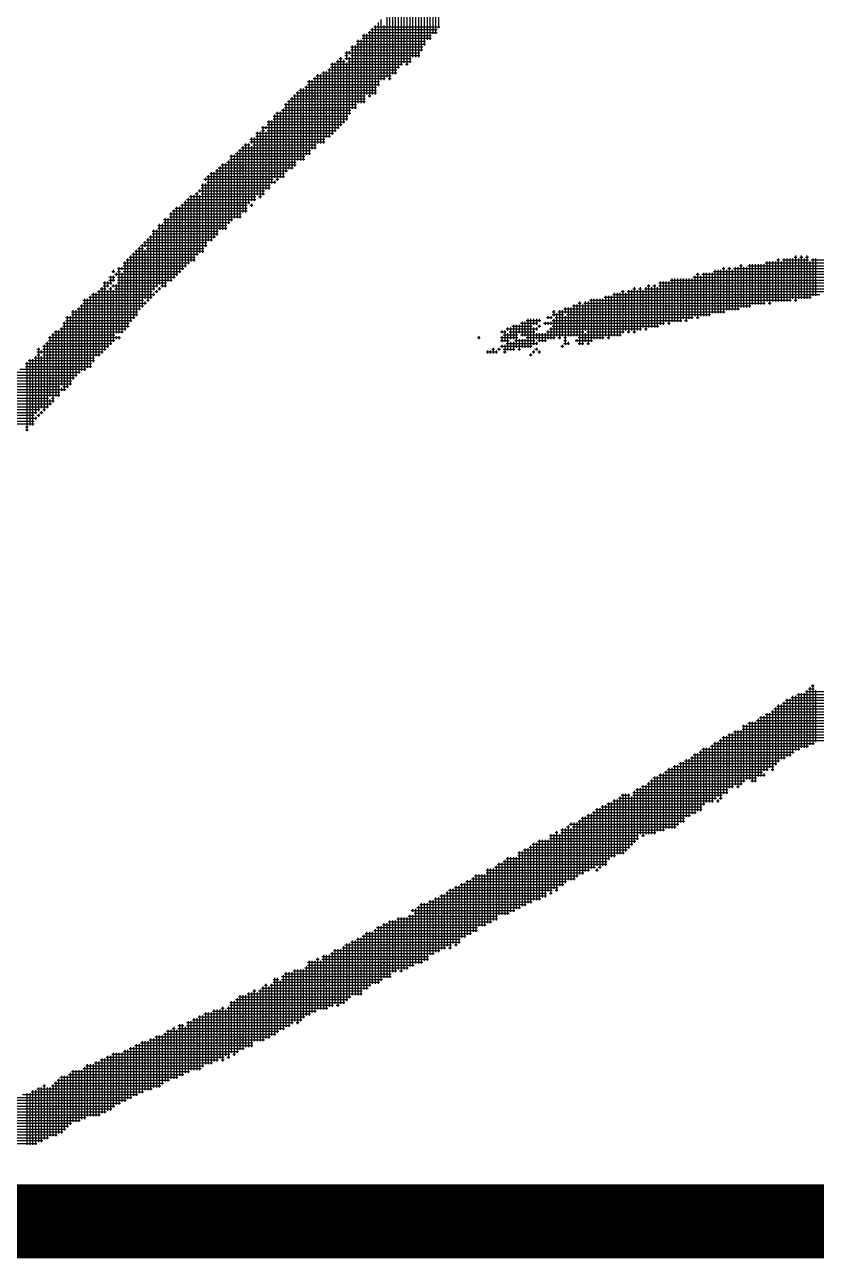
# Model space of a CAD drawing. Header units: feet. Extents: x 0 to 336400, y 0 to 237600.
# Drawn here: x 228810 to 229666, y 10360 to 11693 of the extents above; entities that cross this region are included whole.
import ezdxf
from ezdxf.enums import TextEntityAlignment as Align

# ---------------------------------------------------------------- set-up
doc = ezdxf.new("R2010")
doc.units = ezdxf.units.FT
doc.header["$LTSCALE"] = 2200
doc.header["$MEASUREMENT"] = 0
for name, color, linetype in [('CX-BORD-LIN1', 4, 'CONTINUOUS'), ('CX-BORD-LIN2', 3, 'CONTINUOUS'), ('CX-BORD-TEX2', 7, 'CONTINUOUS'), ('CX-BORD-TEX3', 6, 'CONTINUOUS'), ('CX-MISC', 2, 'CONTINUOUS')]:
    doc.layers.add(name, color=color, linetype=linetype)
doc.styles.add('TB_TEXT', font='')
doc.styles.add('TB_WBTXT', font='')
doc.styles.add('TB_WMTXT', font='')
doc.styles.get('TB_TEXT').set_extended_font_data('DotumChe')
doc.styles.get('TB_WBTXT').set_extended_font_data('Dotum')
doc.styles.get('TB_WMTXT').set_extended_font_data('DotumChe')

# ---------------------------------------------------------------- blocks, each defined once
blk = doc.blocks.new('CXBLKA1-KHCA')
at = {"layer": 'CX-BORD-LIN1', "const_width": 0.2}
blk.add_lwpolyline([(558, 6), (270, 6)], dxfattribs=at)
at = {"layer": 'CX-BORD-LIN1', "style": 'TB_TEXT'}
for tag, p in [('TR_RCON5', (342.3033, 33)), ('TR_RCON4', (342.3033, 27)), ('TR_RCON3', (342.3033, 21)), ('TR_RCON2', (342.3033, 15)), ('TR_RCON1', (342.3033, 9))]:
    blk.add_attdef(tag, text='', height=3.5, dxfattribs=at).set_placement(p, align=Align.MIDDLE_LEFT)
for tag, height, p in [('TR_DGN5', 3.5, (451.1185, 33)), ('TR_CHK5', 3.5, (491.1185, 33)), ('TR_RDAT5', 3.5, (317.5, 33)), ('TR_APP5', 3.5, (531.1185, 33)), ('TR_RNUM5', 3, (285.1051, 32.6366)), ('TR_DGN4', 3.5, (451.1185, 27)), ('TR_CHK4', 3.5, (491.1185, 27)), ('TR_RDAT4', 3.5, (317.5, 27)), ('TR_APP4', 3.5, (531.1185, 27)), ('TR_RNUM4', 3, (285.1051, 26.6366)), ('TR_DGN3', 3.5, (451.1185, 21)), ('TR_CHK3', 3.5, (491.1185, 21)), ('TR_RDAT3', 3.5, (317.5, 21)), ('TR_APP3', 3.5, (531.1185, 21)), ('TR_RNUM3', 3, (285.1051, 20.6366)), ('TR_DGN2', 3.5, (451.1185, 15)), ('TR_CHK2', 3.5, (491.1185, 15)), ('TR_RDAT2', 3.5, (317.5, 15)), ('TR_APP2', 3.5, (531.1185, 15)), ('TR_RNUM2', 3, (285.1051, 14.6366)), ('TR_DGN1', 3.5, (451.1185, 9)), ('TR_CHK1', 3.5, (491.1185, 9)), ('TR_RDAT1', 3.5, (317.5, 9)), ('TR_APP1', 3.5, (531.1185, 9)), ('TR_RNUM1', 3, (285.1051, 8.6366))]:
    blk.add_attdef(tag, text='', height=height, dxfattribs=at).set_placement(p, align=Align.MIDDLE_CENTER)
at = {"layer": 'CX-BORD-LIN2', "style": 'TB_TEXT'}
blk.add_attdef('TD_VERSION', text='', height=3, rotation=90, dxfattribs=at).set_placement((800.5, 48.0149), align=Align.MIDDLE_CENTER)
at = {"layer": 'CX-BORD-TEX2', "style": 'TB_WMTXT'}
for tag, height, p in [('TB_CNAME', 5, (15.3448, 531.8324)), ('TB_CSCOP', 4, (16.6346, 523.8324))]:
    blk.add_attdef(tag, text='', height=height, dxfattribs=at).set_placement(p, align=Align.BOTTOM_LEFT)
at = {"layer": 'CX-BORD-TEX2', "style": 'TB_WBTXT'}
for tag, height, p in [('TB_MTITIL', 10, (398, 533.3264)), ('TB_STITL', 7, (398, 518.3264))]:
    blk.add_attdef(tag, text='', height=height, dxfattribs=at).set_placement(p, align=Align.MIDDLE_CENTER)
at = {"layer": 'CX-BORD-TEX3', "style": 'TB_TEXT'}
for tag, height, p in [('TD_LNDST', 4.5, (215, 31.5)), ('TD_DSECT', 4.5, (605.5, 31.5)), ('TD_DDIST', 4.5, (654.5, 31.5)), ('TD_DNAME_TOP', 4.5, (755, 27.957)), ('TD_CSECT', 4.5, (605.5, 22.5)), ('TD_CDIST', 4.5, (654.5, 22.5)), ('TD_DNAME_MAIN', 4.5, (755, 21.4731)), ('TD_DNAME_BOT', 3, (755, 15.2489)), ('TD_HSCAL', 4.5, (620.8841, 13.7484)), ('TD_VSCAL', 4.5, (656.8615, 13.7484)), ('TD_CCOMP', 4.5, (215, 13.5927)), ('TD_CSTEP', 4.5, (250.744, 5.125)), ('TD_FIELD', 4.5, (180, 5.125)), ('TD_DWGNO', 4.5, (755, 5.0017)), ('TD_DWGCODE', 4.5, (637, 4.7908))]:
    blk.add_attdef(tag, text='', height=height, dxfattribs=at).set_placement(p, align=Align.MIDDLE_CENTER)
for tag, height, width, p in [('TD_DCOMP', 4.5, 0.95, (215, 22.5875)), ('TD_CNAME', 5, 0.78, (65, 7.5956))]:
    blk.add_attdef(tag, text='', height=height, dxfattribs=dict(at, width=width)).set_placement(p, align=Align.MIDDLE_CENTER)
blk = doc.blocks.new('CXGLOGO-싸인2')
at = {"layer": 'CX-MISC'}
for p, q in [((9642.548, -1050.582), (9642.548, -1052.293)), ((9642.626, -1050.582), (9642.626, -1052.137)), ((9642.237, -1050.893), (9642.237, -1052.604)), ((9642.315, -1050.816), (9642.315, -1052.449)), ((9642.392, -1050.738), (9642.392, -1052.449)), ((9642.47, -1050.66), (9642.47, -1052.293)), ((9641.848, -1051.204), (9641.848, -1053.071)), ((9641.926, -1051.204), (9641.926, -1052.915)), ((9642.004, -1051.049), (9642.004, -1052.915)), ((9642.081, -1051.049), (9642.081, -1052.915)), ((9642.159, -1050.971), (9642.159, -1052.76)), ((9641.459, -1051.515), (9641.459, -1053.382)), ((9641.537, -1051.515), (9641.537, -1053.226)), ((9641.615, -1051.438), (9641.615, -1053.148)), ((9641.693, -1051.438), (9641.693, -1053.071)), ((9641.77, -1051.36), (9641.77, -1053.148)), ((9641.071, -1051.904), (9641.071, -1053.537)), ((9641.226, -1051.749), (9641.226, -1053.459)), ((9641.304, -1051.749), (9641.304, -1053.537)), ((9641.382, -1051.671), (9641.382, -1053.382)), ((9640.721, -1052.254), (9642.587, -1052.254)), ((9640.759, -1052.215), (9640.759, -1054.004)), ((9640.798, -1052.176), (9642.587, -1052.176)), ((9640.837, -1052.137), (9640.837, -1053.926)), ((9640.876, -1052.099), (9642.665, -1052.099)), ((9640.915, -1052.06), (9640.915, -1053.926)), ((9640.993, -1051.982), (9640.993, -1053.693)), ((9641.148, -1052.06), (9641.148, -1053.537)), ((9640.41, -1052.487), (9642.276, -1052.487)), ((9640.41, -1052.565), (9642.276, -1052.565)), ((9640.448, -1052.449), (9640.448, -1054.159)), ((9640.526, -1052.449), (9640.526, -1054.159)), ((9640.565, -1052.332), (9642.431, -1052.332)), ((9640.565, -1052.41), (9642.431, -1052.41)), ((9640.604, -1052.293), (9640.604, -1054.159)), ((9640.682, -1052.293), (9640.682, -1053.926)), ((9639.982, -1052.915), (9639.982, -1054.781)), ((9640.099, -1052.798), (9642.12, -1052.798)), ((9640.099, -1052.876), (9640.176, -1052.876)), ((9640.137, -1052.76), (9640.137, -1052.993)), ((9640.215, -1052.76), (9640.215, -1052.837)), ((9640.215, -1052.915), (9640.215, -1054.47)), ((9640.254, -1052.643), (9642.198, -1052.643)), ((9640.254, -1052.721), (9642.198, -1052.721)), ((9640.254, -1052.876), (9642.12, -1052.876)), ((9640.293, -1052.604), (9640.293, -1054.315)), ((9640.371, -1052.604), (9640.371, -1054.315)), ((9639.671, -1053.226), (9639.671, -1055.092)), ((9639.71, -1053.109), (9641.654, -1053.109)), ((9639.71, -1053.187), (9641.576, -1053.187)), ((9639.749, -1053.071), (9639.749, -1055.015)), ((9639.826, -1053.071), (9639.826, -1054.937)), ((9639.865, -1053.032), (9640.099, -1053.032)), ((9639.904, -1052.993), (9639.904, -1054.859)), ((9639.943, -1052.954), (9640.021, -1052.954)), ((9640.06, -1052.993), (9640.06, -1054.704)), ((9640.099, -1052.954), (9641.887, -1052.954)), ((9640.137, -1053.071), (9640.137, -1054.626)), ((9640.176, -1053.032), (9641.887, -1053.032)), ((9641.731, -1053.109), (9641.809, -1053.109)), ((9639.088, -1053.576), (9641.032, -1053.576)), ((9639.127, -1053.537), (9639.127, -1055.559)), ((9639.204, -1053.537), (9639.204, -1055.403)), ((9639.243, -1053.498), (9641.187, -1053.498)), ((9639.282, -1053.459), (9639.282, -1055.403)), ((9639.321, -1053.421), (9641.343, -1053.421)), ((9639.36, -1053.382), (9639.36, -1055.248)), ((9639.438, -1053.382), (9639.438, -1055.248)), ((9639.476, -1053.343), (9641.498, -1053.343)), ((9639.515, -1053.304), (9639.515, -1055.248)), ((9639.593, -1053.304), (9639.593, -1055.092)), ((9639.632, -1053.265), (9641.498, -1053.265)), ((9641.265, -1053.498), (9641.343, -1053.498)), ((9638.738, -1053.926), (9638.738, -1055.87)), ((9638.777, -1053.887), (9640.954, -1053.887)), ((9638.815, -1053.848), (9638.815, -1055.714)), ((9638.854, -1053.809), (9640.954, -1053.809)), ((9638.893, -1053.77), (9638.893, -1055.714)), ((9638.971, -1053.77), (9638.971, -1055.714)), ((9639.01, -1053.732), (9640.954, -1053.732)), ((9639.049, -1053.693), (9639.049, -1055.559)), ((9639.088, -1053.654), (9641.032, -1053.654)), ((9638.466, -1054.198), (9640.41, -1054.198)), ((9638.504, -1054.159), (9638.504, -1056.025)), ((9638.543, -1054.12), (9640.643, -1054.12)), ((9638.582, -1054.081), (9638.582, -1055.948)), ((9638.621, -1054.043), (9640.643, -1054.043)), ((9638.66, -1054.004), (9638.66, -1055.948)), ((9638.699, -1053.965), (9640.643, -1053.965)), ((9640.721, -1053.965), (9640.798, -1053.965)), ((9638.155, -1054.509), (9640.176, -1054.509)), ((9638.155, -1054.587), (9640.176, -1054.587)), ((9638.193, -1054.47), (9638.193, -1056.181)), ((9638.232, -1054.431), (9640.254, -1054.431)), ((9638.271, -1054.393), (9638.271, -1056.259)), ((9638.349, -1054.393), (9638.349, -1056.181)), ((9638.388, -1054.354), (9640.254, -1054.354)), ((9638.427, -1054.315), (9638.427, -1056.181)), ((9638.466, -1054.276), (9640.41, -1054.276)), ((9637.843, -1054.82), (9639.943, -1054.82)), ((9637.843, -1054.898), (9637.921, -1054.898)), ((9637.882, -1054.781), (9637.882, -1056.648)), ((9637.96, -1054.781), (9637.96, -1054.859)), ((9637.999, -1054.665), (9640.099, -1054.665)), ((9637.999, -1054.742), (9640.021, -1054.742)), ((9637.999, -1054.898), (9639.865, -1054.898)), ((9638.038, -1054.626), (9638.038, -1056.492)), ((9638.116, -1054.626), (9638.116, -1056.337)), ((9637.416, -1055.248), (9637.416, -1057.114)), ((9637.494, -1055.248), (9637.494, -1056.881)), ((9637.532, -1055.131), (9639.554, -1055.131)), ((9637.532, -1055.209), (9639.554, -1055.209)), ((9637.571, -1055.092), (9637.571, -1055.248)), ((9637.649, -1055.092), (9637.649, -1056.803)), ((9637.688, -1054.976), (9639.787, -1054.976)), ((9637.688, -1055.053), (9639.71, -1055.053)), ((9637.727, -1054.937), (9637.727, -1056.648)), ((9637.805, -1054.937), (9637.805, -1056.725)), ((9637.96, -1054.937), (9637.96, -1056.492)), ((9637.027, -1055.559), (9637.027, -1057.347)), ((9637.105, -1055.559), (9637.105, -1057.27)), ((9637.144, -1055.52), (9639.165, -1055.52)), ((9637.183, -1055.481), (9637.183, -1057.27)), ((9637.221, -1055.442), (9639.165, -1055.442)), ((9637.26, -1055.403), (9637.26, -1057.27)), ((9637.299, -1055.365), (9639.321, -1055.365)), ((9637.338, -1055.326), (9637.338, -1057.114)), ((9637.377, -1055.287), (9637.532, -1055.287)), ((9637.571, -1055.326), (9637.571, -1056.803)), ((9637.61, -1055.287), (9639.321, -1055.287)), ((9636.677, -1055.909), (9638.699, -1055.909)), ((9636.716, -1055.87), (9636.716, -1057.581)), ((9636.755, -1055.831), (9638.777, -1055.831)), ((9636.794, -1055.792), (9636.794, -1057.581)), ((9636.871, -1055.792), (9636.871, -1057.581)), ((9636.91, -1055.753), (9638.777, -1055.753)), ((9636.949, -1055.714), (9636.949, -1057.425)), ((9636.988, -1055.598), (9639.01, -1055.598)), ((9636.988, -1055.676), (9639.01, -1055.676)), ((9636.288, -1056.22), (9638.155, -1056.22)), ((9636.327, -1056.181), (9636.327, -1056.259)), ((9636.366, -1056.142), (9638.466, -1056.142)), ((9636.405, -1056.103), (9636.405, -1057.892)), ((9636.444, -1056.064), (9638.466, -1056.064)), ((9636.483, -1056.025), (9636.483, -1057.892)), ((9636.56, -1056.025), (9636.56, -1057.814)), ((9636.599, -1055.987), (9638.543, -1055.987)), ((9636.638, -1055.948), (9636.638, -1057.736)), ((9638.193, -1056.259), (9638.193, -1056.337)), ((9638.232, -1056.22), (9638.31, -1056.22)), ((9636.094, -1056.57), (9636.094, -1058.281)), ((9636.133, -1056.531), (9637.921, -1056.531)), ((9636.172, -1056.492), (9636.172, -1056.57)), ((9636.211, -1056.375), (9638.077, -1056.375)), ((9636.211, -1056.453), (9638.077, -1056.453)), ((9636.249, -1056.337), (9636.249, -1058.203)), ((9636.327, -1056.337), (9636.327, -1058.047)), ((9636.366, -1056.298), (9638.232, -1056.298)), ((9635.666, -1056.92), (9637.455, -1056.92)), ((9635.705, -1056.881), (9635.705, -1058.669)), ((9635.744, -1056.842), (9637.532, -1056.842)), ((9635.783, -1056.803), (9635.783, -1058.592)), ((9635.822, -1056.764), (9637.688, -1056.764)), ((9635.861, -1056.725), (9635.861, -1058.514)), ((9635.899, -1056.686), (9637.688, -1056.686)), ((9635.938, -1056.648), (9635.938, -1058.436)), ((9636.016, -1056.648), (9636.016, -1058.436)), ((9636.055, -1056.609), (9636.133, -1056.609)), ((9636.172, -1056.648), (9636.172, -1058.203)), ((9636.211, -1056.609), (9637.921, -1056.609)), ((9637.532, -1056.92), (9637.61, -1056.92)), ((9637.571, -1056.881), (9637.571, -1056.959)), ((9637.766, -1056.686), (9637.843, -1056.686)), ((9635.355, -1057.153), (9637.299, -1057.153)), ((9635.355, -1057.231), (9637.299, -1057.231)), ((9635.394, -1057.114), (9635.394, -1058.98)), ((9635.433, -1057.075), (9637.455, -1057.075)), ((9635.472, -1057.036), (9635.472, -1058.903)), ((9635.511, -1056.997), (9637.455, -1056.997)), ((9635.55, -1056.959), (9635.55, -1058.825)), ((9635.627, -1056.959), (9635.627, -1058.747)), ((9634.927, -1057.581), (9634.927, -1059.214)), ((9635.005, -1057.581), (9635.005, -1059.136)), ((9635.044, -1057.464), (9636.91, -1057.464)), ((9635.044, -1057.542), (9636.91, -1057.542)), ((9635.083, -1057.425), (9635.083, -1059.058)), ((9635.161, -1057.425), (9635.161, -1059.136)), ((9635.2, -1057.309), (9637.066, -1057.309)), ((9635.2, -1057.386), (9636.988, -1057.386)), ((9635.239, -1057.27), (9635.239, -1059.136)), ((9635.316, -1057.27), (9635.316, -1058.98)), ((9634.694, -1057.892), (9634.694, -1058.047)), ((9634.733, -1057.853), (9636.522, -1057.853)), ((9634.772, -1057.814), (9634.772, -1059.525)), ((9634.811, -1057.775), (9636.599, -1057.775)), ((9634.85, -1057.736), (9634.85, -1059.447)), ((9634.889, -1057.62), (9636.677, -1057.62)), ((9634.889, -1057.697), (9636.677, -1057.697)), ((9634.344, -1058.242), (9636.133, -1058.242)), ((9634.383, -1058.203), (9634.383, -1059.991)), ((9634.422, -1058.164), (9636.288, -1058.164)), ((9634.461, -1058.125), (9634.461, -1059.913)), ((9634.5, -1058.086), (9634.655, -1058.086)), ((9634.539, -1058.047), (9634.539, -1059.758)), ((9634.578, -1058.008), (9636.366, -1058.008)), ((9634.616, -1057.969), (9634.616, -1059.68)), ((9634.655, -1057.931), (9636.366, -1057.931)), ((9634.694, -1058.125), (9634.694, -1059.447)), ((9634.733, -1058.086), (9636.288, -1058.086)), ((9633.994, -1058.592), (9633.994, -1060.38)), ((9634.072, -1058.592), (9634.072, -1058.669)), ((9634.111, -1058.475), (9635.899, -1058.475)), ((9634.111, -1058.553), (9635.822, -1058.553)), ((9634.15, -1058.436), (9634.15, -1060.302)), ((9634.189, -1058.397), (9636.055, -1058.397)), ((9634.228, -1058.358), (9634.228, -1060.225)), ((9634.267, -1058.319), (9636.055, -1058.319)), ((9634.305, -1058.281), (9634.305, -1060.069)), ((9650.324, -1058.592), (9650.324, -1059.836)), ((9650.479, -1058.592), (9650.479, -1059.758)), ((9650.635, -1058.592), (9650.635, -1059.758)), ((9650.713, -1058.592), (9650.713, -1059.758)), ((9650.752, -1058.553), (9650.829, -1058.553)), ((9650.791, -1058.514), (9650.791, -1059.68)), ((9650.868, -1058.592), (9650.868, -1059.68)), ((9650.946, -1058.592), (9650.946, -1059.68)), ((9650.985, -1058.553), (9661.949, -1058.553)), ((9651.024, -1058.514), (9651.024, -1059.68)), ((9651.102, -1058.514), (9651.102, -1059.602)), ((9651.179, -1058.514), (9651.179, -1059.602)), ((9651.257, -1058.514), (9651.257, -1059.602)), ((9651.335, -1058.514), (9651.335, -1059.602)), ((9651.413, -1058.514), (9651.413, -1059.602)), ((9651.451, -1058.475), (9661.56, -1058.475)), ((9651.49, -1058.436), (9651.49, -1059.525)), ((9651.568, -1058.436), (9651.568, -1059.602)), ((9651.646, -1058.436), (9651.646, -1059.525)), ((9651.724, -1058.436), (9651.724, -1059.525)), ((9651.763, -1058.397), (9651.84, -1058.397)), ((9651.801, -1058.358), (9651.801, -1059.525)), ((9651.879, -1058.436), (9651.879, -1059.525)), ((9651.918, -1058.397), (9652.618, -1058.397)), ((9651.957, -1058.358), (9651.957, -1059.525)), ((9652.035, -1058.358), (9652.035, -1059.525)), ((9652.112, -1058.358), (9652.112, -1059.525)), ((9652.19, -1058.358), (9652.19, -1059.447)), ((9652.229, -1058.319), (9652.307, -1058.319)), ((9652.268, -1058.281), (9652.268, -1059.525)), ((9652.346, -1058.358), (9652.346, -1059.447)), ((9652.385, -1058.319), (9652.462, -1058.319)), ((9652.423, -1058.281), (9652.423, -1059.447)), ((9652.501, -1058.358), (9652.501, -1059.447)), ((9652.54, -1058.319), (9652.618, -1058.319)), ((9652.579, -1058.281), (9652.579, -1059.447)), ((9652.657, -1058.436), (9652.657, -1059.447)), ((9652.696, -1058.397), (9661.171, -1058.397)), ((9652.735, -1058.358), (9652.735, -1059.369)), ((9652.812, -1058.358), (9652.812, -1059.369)), ((9633.722, -1058.864), (9633.878, -1058.864)), ((9633.761, -1058.825), (9633.761, -1059.058)), ((9633.8, -1058.708), (9633.878, -1058.708)), ((9633.839, -1058.669), (9633.839, -1058.747)), ((9633.839, -1058.825), (9633.839, -1058.98)), ((9633.878, -1058.786), (9635.588, -1058.786)), ((9633.917, -1058.747), (9633.917, -1058.825)), ((9633.955, -1058.63), (9635.744, -1058.63)), ((9633.955, -1058.708), (9634.033, -1058.708)), ((9633.955, -1058.864), (9635.511, -1058.864)), ((9634.072, -1058.747), (9634.072, -1060.38)), ((9634.111, -1058.708), (9635.666, -1058.708)), ((9648.924, -1058.903), (9648.924, -1060.069)), ((9649.002, -1058.903), (9649.002, -1060.069)), ((9649.08, -1058.903), (9649.08, -1060.069)), ((9649.158, -1058.903), (9649.158, -1060.069)), ((9649.235, -1058.903), (9649.235, -1059.991)), ((9649.313, -1058.903), (9649.313, -1060.069)), ((9649.391, -1058.903), (9649.391, -1059.991)), ((9649.469, -1058.903), (9649.469, -1059.991)), ((9649.507, -1058.864), (9662.649, -1058.864)), ((9649.546, -1058.825), (9649.546, -1059.913)), ((9649.585, -1058.786), (9649.663, -1058.786)), ((9649.624, -1058.747), (9649.624, -1059.991)), ((9649.702, -1058.825), (9649.702, -1059.913)), ((9649.741, -1058.786), (9662.493, -1058.786)), ((9649.78, -1058.747), (9649.78, -1059.913)), ((9649.857, -1058.747), (9649.857, -1059.913)), ((9649.935, -1058.747), (9649.935, -1059.913)), ((9650.013, -1058.747), (9650.013, -1059.836)), ((9650.052, -1058.708), (9662.338, -1058.708)), ((9650.091, -1058.669), (9650.091, -1059.836)), ((9650.168, -1058.669), (9650.168, -1059.836)), ((9650.246, -1058.669), (9650.246, -1059.836)), ((9650.285, -1058.63), (9650.363, -1058.63)), ((9650.402, -1058.669), (9650.402, -1059.758)), ((9650.441, -1058.63), (9650.518, -1058.63)), ((9650.557, -1058.669), (9650.557, -1059.758)), ((9650.596, -1058.63), (9662.105, -1058.63)), ((9633.411, -1059.253), (9634.889, -1059.253)), ((9633.45, -1059.214), (9633.45, -1061.002)), ((9633.489, -1059.175), (9633.644, -1059.175)), ((9633.528, -1059.136), (9633.528, -1060.924)), ((9633.567, -1059.019), (9633.8, -1059.019)), ((9633.567, -1059.097), (9633.722, -1059.097)), ((9633.606, -1058.98), (9633.606, -1060.847)), ((9633.683, -1058.98), (9633.683, -1059.136)), ((9633.683, -1059.214), (9633.683, -1060.769)), ((9633.722, -1058.941), (9633.878, -1058.941)), ((9633.722, -1059.175), (9633.8, -1059.175)), ((9633.761, -1059.136), (9633.761, -1060.691)), ((9633.8, -1059.097), (9635.044, -1059.097)), ((9633.839, -1059.058), (9633.839, -1059.136)), ((9633.839, -1059.214), (9633.839, -1060.613)), ((9633.878, -1059.175), (9634.966, -1059.175)), ((9633.917, -1059.058), (9633.917, -1060.38)), ((9633.955, -1058.941), (9635.433, -1058.941)), ((9633.955, -1059.019), (9635.277, -1059.019)), ((9634.966, -1059.253), (9635.044, -1059.253)), ((9635.005, -1059.214), (9635.005, -1059.291)), ((9635.044, -1059.175), (9635.122, -1059.175)), ((9635.083, -1059.136), (9635.083, -1059.214)), ((9635.122, -1059.097), (9635.277, -1059.097)), ((9647.563, -1059.253), (9647.641, -1059.253)), ((9647.602, -1059.214), (9647.602, -1060.38)), ((9647.719, -1059.253), (9654.018, -1059.253)), ((9647.758, -1059.214), (9647.758, -1060.38)), ((9647.836, -1059.214), (9647.836, -1060.302)), ((9647.875, -1059.175), (9647.952, -1059.175)), ((9647.913, -1059.136), (9647.913, -1060.38)), ((9647.991, -1059.214), (9647.991, -1060.302)), ((9648.03, -1059.175), (9648.108, -1059.175)), ((9648.069, -1059.136), (9648.069, -1060.302)), ((9648.147, -1059.214), (9648.147, -1060.225)), ((9648.186, -1059.175), (9654.717, -1059.175)), ((9648.224, -1059.136), (9648.224, -1060.302)), ((9648.263, -1059.097), (9648.341, -1059.097)), ((9648.302, -1059.058), (9648.302, -1060.225)), ((9648.38, -1059.136), (9648.38, -1060.225)), ((9648.419, -1059.097), (9648.497, -1059.097)), ((9648.458, -1059.058), (9648.458, -1060.225)), ((9648.535, -1059.136), (9648.535, -1060.225)), ((9648.574, -1059.019), (9657.517, -1059.019)), ((9648.574, -1059.097), (9655.651, -1059.097)), ((9648.613, -1058.98), (9648.613, -1060.147)), ((9648.691, -1058.98), (9648.691, -1060.147)), ((9648.769, -1058.98), (9648.769, -1060.069)), ((9648.847, -1058.98), (9648.847, -1060.147)), ((9648.885, -1058.941), (9662.804, -1058.941)), ((9633.022, -1059.486), (9634.655, -1059.486)), ((9633.022, -1059.564), (9634.733, -1059.564)), ((9633.061, -1059.447), (9633.061, -1061.391)), ((9633.139, -1059.447), (9633.139, -1061.313)), ((9633.178, -1059.408), (9634.889, -1059.408)), ((9633.217, -1059.369), (9633.217, -1061.313)), ((9633.256, -1059.33), (9634.966, -1059.33)), ((9633.295, -1059.291), (9633.295, -1061.158)), ((9633.372, -1059.291), (9633.372, -1061.002)), ((9634.694, -1059.525), (9634.694, -1059.602)), ((9634.733, -1059.486), (9634.811, -1059.486)), ((9634.927, -1059.291), (9634.927, -1059.369)), ((9646.397, -1059.564), (9646.475, -1059.564)), ((9646.436, -1059.525), (9646.436, -1060.691)), ((9646.553, -1059.564), (9651.451, -1059.564)), ((9646.591, -1059.525), (9646.591, -1060.302)), ((9646.669, -1059.525), (9646.669, -1060.691)), ((9646.708, -1059.486), (9652.151, -1059.486)), ((9646.747, -1059.447), (9646.747, -1060.613)), ((9646.825, -1059.447), (9646.825, -1060.536)), ((9646.903, -1059.447), (9646.903, -1060.536)), ((9646.98, -1059.447), (9646.98, -1060.536)), ((9647.058, -1059.447), (9647.058, -1060.536)), ((9647.097, -1059.408), (9652.696, -1059.408)), ((9647.136, -1059.369), (9647.136, -1060.458)), ((9647.214, -1059.369), (9647.214, -1060.536)), ((9647.291, -1059.369), (9647.291, -1060.458)), ((9647.33, -1059.33), (9652.929, -1059.33)), ((9647.369, -1059.291), (9647.369, -1060.458)), ((9647.447, -1059.291), (9647.447, -1060.458)), ((9647.525, -1059.291), (9647.525, -1060.458)), ((9647.68, -1059.291), (9647.68, -1060.302)), ((9651.529, -1059.564), (9651.607, -1059.564)), ((9652.229, -1059.486), (9652.307, -1059.486)), ((9632.595, -1059.913), (9632.595, -1061.857)), ((9632.672, -1059.913), (9632.672, -1061.78)), ((9632.711, -1059.797), (9634.5, -1059.797)), ((9632.711, -1059.875), (9634.5, -1059.875)), ((9632.75, -1059.758), (9632.75, -1061.624)), ((9632.828, -1059.758), (9632.828, -1061.546)), ((9632.867, -1059.719), (9634.578, -1059.719)), ((9632.906, -1059.68), (9632.906, -1061.469)), ((9632.945, -1059.641), (9634.655, -1059.641)), ((9632.983, -1059.602), (9632.983, -1061.391)), ((9645.581, -1059.913), (9645.581, -1059.991)), ((9645.658, -1059.913), (9645.658, -1059.991)), ((9645.697, -1059.797), (9645.775, -1059.797)), ((9645.697, -1059.875), (9646.008, -1059.875)), ((9645.736, -1059.758), (9645.736, -1059.913)), ((9645.814, -1059.836), (9645.814, -1060.458)), ((9645.853, -1059.797), (9650.363, -1059.797)), ((9645.892, -1059.758), (9645.892, -1060.536)), ((9645.969, -1059.758), (9645.969, -1060.458)), ((9646.008, -1059.719), (9650.752, -1059.719)), ((9646.047, -1059.68), (9646.047, -1059.836)), ((9646.047, -1059.913), (9646.047, -1060.691)), ((9646.086, -1059.875), (9649.974, -1059.875)), ((9646.125, -1059.68), (9646.125, -1060.458)), ((9646.203, -1059.68), (9646.203, -1060.458)), ((9646.242, -1059.641), (9651.063, -1059.641)), ((9646.28, -1059.602), (9646.28, -1060.458)), ((9646.358, -1059.602), (9646.358, -1060.458)), ((9646.514, -1059.602), (9646.514, -1060.691)), ((9632.439, -1060.225), (9632.439, -1061.78)), ((9632.478, -1060.108), (9634.267, -1060.108)), ((9632.478, -1060.186), (9634.267, -1060.186)), ((9632.517, -1060.069), (9632.517, -1061.935)), ((9632.556, -1059.952), (9634.422, -1059.952)), ((9632.556, -1060.03), (9634.344, -1060.03)), ((9644.492, -1060.225), (9644.492, -1060.302)), ((9644.57, -1060.225), (9644.57, -1060.536)), ((9644.609, -1060.186), (9645.153, -1060.186)), ((9644.647, -1060.147), (9644.647, -1060.536)), ((9644.725, -1060.147), (9644.725, -1060.769)), ((9644.803, -1060.147), (9644.803, -1060.38)), ((9644.842, -1060.108), (9645.308, -1060.108)), ((9644.881, -1060.069), (9644.881, -1060.458)), ((9644.959, -1060.069), (9644.959, -1060.458)), ((9644.997, -1060.03), (9645.386, -1060.03)), ((9645.036, -1059.991), (9645.036, -1060.769)), ((9645.114, -1059.991), (9645.114, -1060.769)), ((9645.192, -1059.991), (9645.192, -1060.147)), ((9645.192, -1060.225), (9645.192, -1060.691)), ((9645.27, -1059.991), (9645.27, -1060.147)), ((9645.27, -1060.225), (9645.27, -1060.302)), ((9645.308, -1060.186), (9645.386, -1060.186)), ((9645.347, -1059.991), (9645.347, -1060.069)), ((9645.347, -1060.147), (9645.347, -1060.225)), ((9645.464, -1060.108), (9648.73, -1060.108)), ((9645.503, -1060.069), (9645.503, -1060.147)), ((9645.542, -1059.952), (9645.697, -1059.952)), ((9645.581, -1060.069), (9645.581, -1060.147)), ((9645.658, -1060.069), (9645.658, -1060.147)), ((9645.658, -1060.225), (9645.658, -1060.536)), ((9645.697, -1060.03), (9649.196, -1060.03)), ((9645.697, -1060.186), (9648.574, -1060.186)), ((9645.736, -1059.991), (9645.736, -1060.536)), ((9645.775, -1059.952), (9649.507, -1059.952)), ((9648.808, -1060.108), (9648.885, -1060.108)), ((9649.274, -1060.03), (9649.352, -1060.03)), ((9649.585, -1059.952), (9649.663, -1059.952)), ((9632.089, -1060.497), (9634.033, -1060.497)), ((9632.089, -1060.574), (9633.878, -1060.574)), ((9632.128, -1060.458), (9632.128, -1062.091)), ((9632.167, -1060.419), (9633.878, -1060.419)), ((9632.206, -1060.38), (9632.206, -1062.246)), ((9632.245, -1060.341), (9634.111, -1060.341)), ((9632.284, -1060.302), (9632.284, -1062.091)), ((9632.361, -1060.302), (9632.361, -1062.091)), ((9632.4, -1060.263), (9634.189, -1060.263)), ((9633.917, -1060.458), (9633.917, -1060.536)), ((9633.994, -1060.458), (9633.994, -1060.536)), ((9643.675, -1060.497), (9643.753, -1060.497)), ((9643.714, -1060.458), (9643.714, -1060.536)), ((9644.298, -1060.341), (9644.453, -1060.341)), ((9644.298, -1060.497), (9644.764, -1060.497)), ((9644.298, -1060.574), (9644.531, -1060.574)), ((9644.336, -1060.302), (9644.336, -1060.38)), ((9644.336, -1060.458), (9644.336, -1060.613)), ((9644.375, -1060.419), (9644.764, -1060.419)), ((9644.414, -1060.302), (9644.414, -1060.613)), ((9644.453, -1060.263), (9645.308, -1060.263)), ((9644.492, -1060.38), (9644.492, -1060.847)), ((9644.531, -1060.341), (9645.231, -1060.341)), ((9644.686, -1060.574), (9645.231, -1060.574)), ((9644.803, -1060.536), (9644.803, -1060.847)), ((9644.842, -1060.419), (9647.563, -1060.419)), ((9644.881, -1060.536), (9644.881, -1060.769)), ((9644.959, -1060.536), (9644.959, -1060.769)), ((9644.997, -1060.497), (9645.775, -1060.497)), ((9645.27, -1060.38), (9645.27, -1060.536)), ((9645.308, -1060.574), (9645.542, -1060.574)), ((9645.347, -1060.38), (9645.347, -1060.613)), ((9645.425, -1060.38), (9645.425, -1060.613)), ((9645.503, -1060.38), (9645.503, -1060.613)), ((9645.542, -1060.341), (9646.553, -1060.341)), ((9645.581, -1060.302), (9645.581, -1060.536)), ((9645.619, -1060.263), (9648.108, -1060.263)), ((9645.853, -1060.497), (9645.931, -1060.497)), ((9646.008, -1060.497), (9646.086, -1060.497)), ((9646.008, -1060.574), (9646.086, -1060.574)), ((9646.319, -1060.574), (9646.786, -1060.574)), ((9646.358, -1060.536), (9646.358, -1060.613)), ((9646.397, -1060.497), (9647.097, -1060.497)), ((9646.591, -1060.38), (9646.591, -1060.613)), ((9646.63, -1060.341), (9647.641, -1060.341)), ((9647.175, -1060.497), (9647.252, -1060.497)), ((9647.719, -1060.341), (9647.797, -1060.341)), ((9647.875, -1060.341), (9647.952, -1060.341)), ((9648.186, -1060.263), (9648.263, -1060.263)), ((9631.778, -1060.808), (9631.856, -1060.808)), ((9631.778, -1060.885), (9633.567, -1060.885)), ((9631.817, -1060.769), (9631.817, -1062.48)), ((9631.895, -1060.847), (9631.895, -1060.924)), ((9631.934, -1060.73), (9633.722, -1060.73)), ((9631.934, -1060.808), (9633.644, -1060.808)), ((9631.973, -1060.691), (9631.973, -1062.48)), ((9632.011, -1060.652), (9633.8, -1060.652)), ((9632.05, -1060.613), (9632.05, -1062.402)), ((9643.909, -1060.885), (9644.22, -1060.885)), ((9643.948, -1060.847), (9643.948, -1060.924)), ((9644.025, -1060.847), (9644.025, -1060.924)), ((9644.064, -1060.808), (9644.142, -1060.808)), ((9644.103, -1060.769), (9644.103, -1060.924)), ((9644.181, -1060.847), (9644.181, -1060.924)), ((9644.22, -1060.808), (9644.298, -1060.808)), ((9644.259, -1060.769), (9644.259, -1060.847)), ((9644.298, -1060.73), (9645.153, -1060.73)), ((9644.336, -1060.691), (9644.336, -1060.769)), ((9644.375, -1060.808), (9644.686, -1060.808)), ((9644.375, -1060.885), (9644.453, -1060.885)), ((9644.414, -1060.691), (9644.414, -1060.924)), ((9644.453, -1060.652), (9645.308, -1060.652)), ((9644.57, -1060.613), (9644.57, -1060.847)), ((9644.647, -1060.613), (9644.647, -1060.847)), ((9644.764, -1060.808), (9644.842, -1060.808)), ((9645.114, -1060.924), (9645.114, -1061.002)), ((9645.153, -1060.885), (9645.231, -1060.885)), ((9645.192, -1060.847), (9645.192, -1060.924)), ((9645.231, -1060.808), (9645.308, -1060.808)), ((9645.27, -1060.613), (9645.27, -1060.691)), ((9645.27, -1060.769), (9645.27, -1060.847)), ((9645.308, -1060.885), (9645.386, -1060.885)), ((9645.347, -1060.847), (9645.347, -1060.924)), ((9645.931, -1060.73), (9646.008, -1060.73)), ((9645.969, -1060.691), (9645.969, -1060.769)), ((9646.008, -1060.652), (9646.164, -1060.652)), ((9646.125, -1060.613), (9646.125, -1060.691)), ((9646.397, -1060.652), (9646.553, -1060.652)), ((9646.63, -1060.652), (9646.708, -1060.652)), ((9631.467, -1061.197), (9633.256, -1061.197)), ((9631.506, -1061.158), (9631.506, -1063.024)), ((9631.545, -1061.119), (9633.333, -1061.119)), ((9631.584, -1061.08), (9631.584, -1062.868)), ((9631.662, -1061.08), (9631.662, -1062.868)), ((9631.7, -1061.041), (9633.333, -1061.041)), ((9631.739, -1061.002), (9631.739, -1062.557)), ((9631.778, -1060.963), (9631.856, -1060.963)), ((9631.895, -1061.002), (9631.895, -1062.402)), ((9631.934, -1060.963), (9633.489, -1060.963)), ((9645.075, -1060.963), (9645.153, -1060.963)), ((9631.156, -1061.508), (9632.867, -1061.508)), ((9631.156, -1061.585), (9632.789, -1061.585)), ((9631.234, -1061.43), (9632.945, -1061.43)), ((9631.312, -1061.352), (9633.1, -1061.352)), ((9631.467, -1061.274), (9633.256, -1061.274)), ((9630.923, -1061.896), (9632.556, -1061.896)), ((9631.001, -1061.741), (9632.711, -1061.741)), ((9631.001, -1061.819), (9632.4, -1061.819)), ((9631.078, -1061.663), (9632.711, -1061.663)), ((9632.439, -1061.857), (9632.439, -1061.935)), ((9632.478, -1061.819), (9632.634, -1061.819)), ((9630.612, -1062.13), (9632.089, -1062.13)), ((9630.612, -1062.207), (9632.245, -1062.207)), ((9630.69, -1061.974), (9632.4, -1061.974)), ((9630.767, -1062.052), (9632.4, -1062.052)), ((9632.128, -1062.169), (9632.128, -1062.324)), ((9632.167, -1062.13), (9632.245, -1062.13)), ((9630.223, -1062.518), (9631.778, -1062.518)), ((9630.301, -1062.441), (9631.856, -1062.441)), ((9630.456, -1062.363), (9632.089, -1062.363)), ((9630.534, -1062.285), (9632.167, -1062.285)), ((9631.817, -1062.557), (9631.817, -1062.635)), ((9631.856, -1062.518), (9631.934, -1062.518)), ((9631.895, -1062.48), (9631.895, -1062.557)), ((9631.934, -1062.441), (9632.011, -1062.441)), ((9629.99, -1062.752), (9631.7, -1062.752)), ((9629.99, -1062.829), (9631.7, -1062.829)), ((9630.145, -1062.596), (9631.7, -1062.596)), ((9630.145, -1062.674), (9631.778, -1062.674)), ((9631.467, -1062.907), (9631.545, -1062.907)), ((9631.739, -1062.635), (9631.739, -1062.713)), ((9631.778, -1062.596), (9631.856, -1062.596)), ((9631.467, -1062.985), (9631.545, -1062.985)), ((9652.696, -1069.906), (9652.773, -1069.906)), ((9652.735, -1069.867), (9652.735, -1071.5)), ((9652.035, -1070.256), (9652.035, -1071.811)), ((9652.112, -1070.256), (9652.112, -1071.811)), ((9652.151, -1070.217), (9654.64, -1070.217)), ((9652.19, -1070.178), (9652.19, -1071.733)), ((9652.268, -1070.178), (9652.268, -1071.655)), ((9652.307, -1070.139), (9654.873, -1070.139)), ((9652.346, -1070.1), (9652.346, -1071.655)), ((9652.423, -1070.1), (9652.423, -1071.577)), ((9652.501, -1070.1), (9652.501, -1071.577)), ((9652.54, -1070.061), (9655.028, -1070.061)), ((9652.579, -1070.022), (9652.579, -1071.577)), ((9652.618, -1069.983), (9652.773, -1069.983)), ((9652.657, -1069.945), (9652.657, -1071.5)), ((9652.812, -1070.022), (9652.812, -1071.422)), ((9651.646, -1070.567), (9651.646, -1072.2)), ((9651.685, -1070.528), (9654.251, -1070.528)), ((9651.724, -1070.489), (9651.724, -1072.044)), ((9651.763, -1070.45), (9654.484, -1070.45)), ((9651.801, -1070.411), (9651.801, -1071.966)), ((9651.879, -1070.411), (9651.879, -1071.889)), ((9651.918, -1070.372), (9654.562, -1070.372)), ((9651.957, -1070.333), (9651.957, -1071.889)), ((9651.996, -1070.294), (9654.64, -1070.294)), ((9650.985, -1070.917), (9653.784, -1070.917)), ((9651.024, -1070.878), (9651.024, -1072.433)), ((9651.102, -1070.878), (9651.102, -1072.511)), ((9651.179, -1070.878), (9651.179, -1072.511)), ((9651.218, -1070.839), (9653.784, -1070.839)), ((9651.257, -1070.8), (9651.257, -1072.355)), ((9651.296, -1070.761), (9653.862, -1070.761)), ((9651.335, -1070.722), (9651.335, -1072.355)), ((9651.413, -1070.722), (9651.413, -1072.2)), ((9651.451, -1070.683), (9653.94, -1070.683)), ((9651.49, -1070.644), (9651.49, -1072.2)), ((9651.568, -1070.644), (9651.568, -1072.122)), ((9651.607, -1070.605), (9654.095, -1070.605)), ((9650.441, -1071.228), (9653.318, -1071.228)), ((9650.479, -1071.189), (9650.479, -1072.666)), ((9650.557, -1071.189), (9650.557, -1072.666)), ((9650.596, -1071.15), (9653.473, -1071.15)), ((9650.635, -1071.111), (9650.635, -1072.588)), ((9650.713, -1071.111), (9650.713, -1072.666)), ((9650.791, -1071.111), (9650.791, -1072.588)), ((9650.829, -1070.994), (9653.707, -1070.994)), ((9650.829, -1071.072), (9653.551, -1071.072)), ((9650.868, -1070.955), (9650.868, -1072.511)), ((9650.946, -1070.955), (9650.946, -1072.433)), ((9649.78, -1071.577), (9649.78, -1073.133)), ((9649.857, -1071.577), (9649.857, -1073.055)), ((9649.935, -1071.577), (9649.935, -1073.055)), ((9649.974, -1071.539), (9652.618, -1071.539)), ((9650.013, -1071.5), (9650.013, -1073.055)), ((9650.052, -1071.461), (9652.773, -1071.461)), ((9650.091, -1071.422), (9650.091, -1072.977)), ((9650.168, -1071.422), (9650.168, -1072.899)), ((9650.207, -1071.383), (9653.084, -1071.383)), ((9650.246, -1071.344), (9650.246, -1072.977)), ((9650.285, -1071.305), (9653.162, -1071.305)), ((9650.324, -1071.266), (9650.324, -1072.822)), ((9650.402, -1071.266), (9650.402, -1072.822)), ((9649.274, -1071.927), (9651.84, -1071.927)), ((9649.313, -1071.889), (9649.313, -1073.444)), ((9649.391, -1071.889), (9649.391, -1073.444)), ((9649.43, -1071.85), (9651.996, -1071.85)), ((9649.469, -1071.811), (9649.469, -1073.366)), ((9649.507, -1071.772), (9652.151, -1071.772)), ((9649.546, -1071.733), (9649.546, -1073.366)), ((9649.624, -1071.733), (9649.624, -1073.288)), ((9649.663, -1071.694), (9652.229, -1071.694)), ((9649.702, -1071.655), (9649.702, -1073.288)), ((9649.741, -1071.616), (9652.385, -1071.616)), ((9648.73, -1072.238), (9651.374, -1072.238)), ((9648.769, -1072.2), (9648.769, -1073.755)), ((9648.808, -1072.161), (9651.529, -1072.161)), ((9648.847, -1072.122), (9648.847, -1073.755)), ((9648.924, -1072.122), (9648.924, -1073.755)), ((9648.963, -1072.083), (9651.685, -1072.083)), ((9649.002, -1072.044), (9649.002, -1073.755)), ((9649.08, -1072.044), (9649.08, -1073.677)), ((9649.119, -1072.005), (9651.763, -1072.005)), ((9649.158, -1071.966), (9649.158, -1073.599)), ((9649.235, -1071.966), (9649.235, -1073.599)), ((9651.607, -1072.161), (9651.685, -1072.161)), ((9648.147, -1072.588), (9648.147, -1073.988)), ((9648.224, -1072.588), (9648.224, -1073.91)), ((9648.263, -1072.549), (9650.829, -1072.549)), ((9648.302, -1072.511), (9648.302, -1073.91)), ((9648.341, -1072.472), (9650.907, -1072.472)), ((9648.38, -1072.433), (9648.38, -1073.91)), ((9648.419, -1072.394), (9651.218, -1072.394)), ((9648.458, -1072.355), (9648.458, -1073.91)), ((9648.535, -1072.355), (9648.535, -1073.833)), ((9648.574, -1072.316), (9651.451, -1072.316)), ((9648.613, -1072.277), (9648.613, -1073.833)), ((9648.691, -1072.277), (9648.691, -1073.833)), ((9651.063, -1072.472), (9651.218, -1072.472)), ((9651.413, -1072.277), (9651.413, -1072.355)), ((9647.525, -1072.899), (9647.525, -1074.455)), ((9647.563, -1072.861), (9647.797, -1072.861)), ((9647.602, -1072.822), (9647.602, -1074.455)), ((9647.68, -1072.822), (9647.68, -1074.377)), ((9647.758, -1072.822), (9647.758, -1074.299)), ((9647.836, -1072.899), (9647.836, -1074.221)), ((9647.875, -1072.783), (9650.441, -1072.783)), ((9647.875, -1072.861), (9650.285, -1072.861)), ((9647.913, -1072.744), (9647.913, -1074.144)), ((9647.952, -1072.705), (9650.441, -1072.705)), ((9647.991, -1072.666), (9647.991, -1074.066)), ((9648.069, -1072.666), (9648.069, -1073.91)), ((9648.108, -1072.627), (9650.596, -1072.627)), ((9650.674, -1072.627), (9650.752, -1072.627)), ((9646.864, -1073.249), (9649.741, -1073.249)), ((9646.903, -1073.21), (9646.903, -1074.766)), ((9646.98, -1073.21), (9646.98, -1074.843)), ((9647.019, -1073.172), (9649.741, -1073.172)), ((9647.058, -1073.133), (9647.058, -1074.766)), ((9647.136, -1073.133), (9647.136, -1074.766)), ((9647.175, -1073.094), (9649.819, -1073.094)), ((9647.214, -1073.055), (9647.214, -1074.61)), ((9647.291, -1073.055), (9647.291, -1074.532)), ((9647.33, -1073.016), (9650.052, -1073.016)), ((9647.369, -1072.977), (9647.369, -1074.532)), ((9647.447, -1072.977), (9647.447, -1074.455)), ((9647.486, -1072.938), (9650.13, -1072.938)), ((9650.13, -1073.016), (9650.207, -1073.016)), ((9650.168, -1072.977), (9650.168, -1073.055)), ((9650.207, -1072.938), (9650.285, -1072.938)), ((9646.397, -1073.56), (9649.274, -1073.56)), ((9646.436, -1073.521), (9646.436, -1074.999)), ((9646.475, -1073.483), (9649.274, -1073.483)), ((9646.514, -1073.444), (9646.514, -1074.999)), ((9646.591, -1073.444), (9646.591, -1074.921)), ((9646.63, -1073.405), (9649.43, -1073.405)), ((9646.669, -1073.366), (9646.669, -1074.921)), ((9646.747, -1073.366), (9646.747, -1074.843)), ((9646.786, -1073.327), (9649.585, -1073.327)), ((9646.825, -1073.288), (9646.825, -1074.843)), ((9645.658, -1073.91), (9645.658, -1075.543)), ((9645.736, -1073.91), (9645.736, -1075.388)), ((9645.775, -1073.871), (9645.853, -1073.871)), ((9645.814, -1073.833), (9645.814, -1075.465)), ((9645.892, -1073.91), (9645.892, -1075.31)), ((9645.931, -1073.794), (9648.73, -1073.794)), ((9645.931, -1073.871), (9648.497, -1073.871)), ((9645.969, -1073.755), (9645.969, -1075.31)), ((9646.047, -1073.755), (9646.047, -1075.232)), ((9646.086, -1073.716), (9646.164, -1073.716)), ((9646.125, -1073.677), (9646.125, -1075.154)), ((9646.164, -1073.638), (9649.119, -1073.638)), ((9646.203, -1073.599), (9646.203, -1073.677)), ((9646.203, -1073.755), (9646.203, -1075.154)), ((9646.242, -1073.716), (9649.041, -1073.716)), ((9646.28, -1073.599), (9646.28, -1075.154)), ((9646.358, -1073.599), (9646.358, -1075.077)), ((9645.075, -1074.26), (9647.797, -1074.26)), ((9645.114, -1074.221), (9645.114, -1075.777)), ((9645.153, -1074.182), (9647.875, -1074.182)), ((9645.192, -1074.144), (9645.192, -1075.699)), ((9645.27, -1074.144), (9645.27, -1075.699)), ((9645.308, -1074.105), (9647.952, -1074.105)), ((9645.347, -1074.066), (9645.347, -1075.699)), ((9645.425, -1074.066), (9645.425, -1075.621)), ((9645.503, -1074.066), (9645.503, -1075.621)), ((9645.581, -1074.066), (9645.581, -1075.465)), ((9645.619, -1073.949), (9648.03, -1073.949)), ((9645.619, -1074.027), (9648.03, -1074.027)), ((9648.108, -1073.949), (9648.186, -1073.949)), ((9644.453, -1074.571), (9647.252, -1074.571)), ((9644.492, -1074.532), (9644.492, -1076.088)), ((9644.57, -1074.532), (9644.57, -1076.01)), ((9644.647, -1074.532), (9644.647, -1076.01)), ((9644.725, -1074.532), (9644.725, -1075.932)), ((9644.764, -1074.416), (9647.641, -1074.416)), ((9644.764, -1074.493), (9647.408, -1074.493)), ((9644.803, -1074.377), (9644.803, -1075.932)), ((9644.881, -1074.377), (9644.881, -1075.854)), ((9644.92, -1074.338), (9647.719, -1074.338)), ((9644.959, -1074.299), (9644.959, -1075.854)), ((9645.036, -1074.299), (9645.036, -1075.777)), ((9643.909, -1074.882), (9646.708, -1074.882)), ((9643.948, -1074.843), (9643.948, -1076.321)), ((9644.025, -1074.843), (9644.025, -1076.321)), ((9644.103, -1074.843), (9644.103, -1076.243)), ((9644.142, -1074.805), (9646.864, -1074.805)), ((9644.181, -1074.766), (9644.181, -1076.243)), ((9644.22, -1074.727), (9647.175, -1074.727)), ((9644.259, -1074.688), (9644.259, -1076.088)), ((9644.336, -1074.688), (9644.336, -1076.088)), ((9644.375, -1074.649), (9647.175, -1074.649)), ((9644.414, -1074.61), (9644.414, -1076.088)), ((9646.864, -1074.882), (9646.941, -1074.882)), ((9646.903, -1074.843), (9646.903, -1074.921)), ((9646.941, -1074.805), (9647.019, -1074.805)), ((9643.248, -1075.232), (9643.248, -1076.71)), ((9643.326, -1075.232), (9643.326, -1076.71)), ((9643.364, -1075.193), (9646.086, -1075.193)), ((9643.403, -1075.154), (9643.403, -1076.632)), ((9643.481, -1075.154), (9643.481, -1076.632)), ((9643.52, -1075.116), (9646.319, -1075.116)), ((9643.559, -1075.077), (9643.559, -1076.554)), ((9643.598, -1075.038), (9646.397, -1075.038)), ((9643.637, -1074.999), (9643.637, -1076.554)), ((9643.714, -1074.999), (9643.714, -1076.399)), ((9643.792, -1074.999), (9643.792, -1076.399)), ((9643.87, -1074.999), (9643.87, -1076.399)), ((9643.909, -1074.96), (9646.553, -1074.96)), ((9642.665, -1075.582), (9645.542, -1075.582)), ((9642.703, -1075.543), (9642.703, -1077.021)), ((9642.781, -1075.543), (9642.781, -1077.021)), ((9642.82, -1075.504), (9645.542, -1075.504)), ((9642.859, -1075.465), (9642.859, -1076.943)), ((9642.898, -1075.427), (9645.697, -1075.427)), ((9642.937, -1075.388), (9642.937, -1077.021)), ((9643.015, -1075.388), (9643.015, -1076.865)), ((9643.053, -1075.349), (9645.853, -1075.349)), ((9643.092, -1075.31), (9643.092, -1076.943)), ((9643.17, -1075.31), (9643.17, -1076.865)), ((9643.209, -1075.271), (9646.008, -1075.271)), ((9645.619, -1075.504), (9645.697, -1075.504)), ((9645.775, -1075.427), (9645.853, -1075.427)), ((9642.043, -1075.893), (9644.842, -1075.893)), ((9642.081, -1075.854), (9642.081, -1077.409)), ((9642.12, -1075.815), (9644.997, -1075.815)), ((9642.159, -1075.777), (9642.159, -1077.409)), ((9642.237, -1075.777), (9642.237, -1077.332)), ((9642.315, -1075.777), (9642.315, -1077.332)), ((9642.354, -1075.738), (9645.153, -1075.738)), ((9642.392, -1075.699), (9642.392, -1077.176)), ((9642.47, -1075.699), (9642.47, -1077.176)), ((9642.509, -1075.66), (9645.386, -1075.66)), ((9642.548, -1075.621), (9642.548, -1077.098)), ((9642.626, -1075.621), (9642.626, -1077.098)), ((9641.304, -1076.243), (9641.304, -1077.798)), ((9641.382, -1076.243), (9641.382, -1077.643)), ((9641.459, -1076.243), (9641.459, -1077.643)), ((9641.498, -1076.204), (9644.22, -1076.204)), ((9641.537, -1076.165), (9641.537, -1077.565)), ((9641.615, -1076.165), (9641.615, -1077.643)), ((9641.693, -1076.165), (9641.693, -1077.565)), ((9641.77, -1076.165), (9641.77, -1077.565)), ((9641.809, -1076.126), (9644.22, -1076.126)), ((9641.848, -1076.088), (9641.848, -1077.487)), ((9641.887, -1075.971), (9644.686, -1075.971)), ((9641.926, -1075.932), (9641.926, -1076.01)), ((9641.926, -1076.088), (9641.926, -1077.487)), ((9641.965, -1076.049), (9644.531, -1076.049)), ((9642.004, -1075.932), (9642.004, -1077.409)), ((9640.643, -1076.593), (9643.52, -1076.593)), ((9640.682, -1076.554), (9640.682, -1078.109)), ((9640.759, -1076.554), (9640.759, -1078.032)), ((9640.837, -1076.554), (9640.837, -1077.954)), ((9640.876, -1076.515), (9643.675, -1076.515)), ((9640.915, -1076.476), (9640.915, -1077.954)), ((9640.954, -1076.437), (9643.675, -1076.437)), ((9640.993, -1076.399), (9640.993, -1077.954)), ((9641.071, -1076.399), (9641.071, -1077.876)), ((9641.109, -1076.36), (9643.909, -1076.36)), ((9641.148, -1076.321), (9641.148, -1077.798)), ((9641.226, -1076.321), (9641.226, -1077.798)), ((9641.265, -1076.282), (9644.064, -1076.282)), ((9640.099, -1076.904), (9642.976, -1076.904)), ((9640.137, -1076.865), (9640.137, -1078.42)), ((9640.215, -1076.865), (9640.215, -1078.343)), ((9640.254, -1076.826), (9643.209, -1076.826)), ((9640.293, -1076.787), (9640.293, -1078.265)), ((9640.371, -1076.787), (9640.371, -1078.265)), ((9640.41, -1076.749), (9643.209, -1076.749)), ((9640.448, -1076.71), (9640.448, -1078.265)), ((9640.526, -1076.71), (9640.526, -1078.265)), ((9640.565, -1076.671), (9643.364, -1076.671)), ((9640.604, -1076.632), (9640.604, -1078.109)), ((9643.053, -1076.904), (9643.131, -1076.904)), ((9639.36, -1077.254), (9639.36, -1078.654)), ((9639.476, -1077.215), (9642.354, -1077.215)), ((9639.515, -1077.176), (9639.515, -1078.654)), ((9639.593, -1077.176), (9639.593, -1078.654)), ((9639.671, -1077.176), (9639.671, -1078.576)), ((9639.71, -1077.137), (9642.509, -1077.137)), ((9639.749, -1077.098), (9639.749, -1078.576)), ((9639.787, -1077.06), (9642.665, -1077.06)), ((9639.826, -1077.021), (9639.826, -1078.498)), ((9639.904, -1077.021), (9639.904, -1078.576)), ((9639.982, -1077.021), (9639.982, -1078.498)), ((9640.021, -1076.982), (9642.82, -1076.982)), ((9640.06, -1076.943), (9640.06, -1078.498)), ((9642.898, -1076.982), (9642.976, -1076.982)), ((9638.738, -1077.565), (9638.738, -1078.965)), ((9638.815, -1077.565), (9638.815, -1079.042)), ((9638.893, -1077.565), (9638.893, -1078.965)), ((9638.971, -1077.565), (9638.971, -1078.887)), ((9639.01, -1077.526), (9641.809, -1077.526)), ((9639.049, -1077.487), (9639.049, -1078.809)), ((9639.088, -1077.371), (9642.198, -1077.371)), ((9639.088, -1077.448), (9641.965, -1077.448)), ((9639.127, -1077.332), (9639.127, -1078.809)), ((9639.204, -1077.332), (9639.204, -1078.731)), ((9639.282, -1077.332), (9639.282, -1078.731)), ((9639.321, -1077.293), (9639.399, -1077.293)), ((9639.438, -1077.332), (9639.438, -1078.654)), ((9639.476, -1077.293), (9642.354, -1077.293)), ((9638.155, -1077.837), (9638.31, -1077.837)), ((9638.155, -1077.915), (9641.032, -1077.915)), ((9638.193, -1077.798), (9638.193, -1079.353)), ((9638.271, -1077.798), (9638.271, -1079.276)), ((9638.349, -1077.876), (9638.349, -1079.198)), ((9638.388, -1077.759), (9641.343, -1077.759)), ((9638.388, -1077.837), (9641.109, -1077.837)), ((9638.427, -1077.721), (9638.427, -1079.198)), ((9638.466, -1077.682), (9641.343, -1077.682)), ((9638.504, -1077.643), (9638.504, -1079.12)), ((9638.582, -1077.643), (9638.582, -1079.12)), ((9638.66, -1077.643), (9638.66, -1079.042)), ((9638.699, -1077.604), (9641.498, -1077.604)), ((9641.576, -1077.604), (9641.654, -1077.604)), ((9637.455, -1078.226), (9640.565, -1078.226)), ((9637.494, -1078.187), (9637.494, -1079.665)), ((9637.571, -1078.187), (9637.571, -1079.665)), ((9637.61, -1078.148), (9637.688, -1078.148)), ((9637.649, -1078.109), (9637.649, -1079.509)), ((9637.727, -1078.187), (9637.727, -1079.509)), ((9637.766, -1078.148), (9640.565, -1078.148)), ((9637.805, -1078.109), (9637.805, -1079.509)), ((9637.843, -1078.07), (9640.721, -1078.07)), ((9637.882, -1078.032), (9637.882, -1079.509)), ((9637.921, -1077.993), (9637.999, -1077.993)), ((9637.96, -1077.954), (9637.96, -1079.431)), ((9638.038, -1078.032), (9638.038, -1079.431)), ((9638.077, -1077.993), (9640.798, -1077.993)), ((9638.116, -1077.954), (9638.116, -1079.353)), ((9636.794, -1078.576), (9636.794, -1080.053)), ((9636.949, -1078.576), (9636.949, -1079.976)), ((9636.988, -1078.459), (9640.099, -1078.459)), ((9636.988, -1078.537), (9639.787, -1078.537)), ((9637.027, -1078.42), (9637.027, -1079.82)), ((9637.105, -1078.42), (9637.105, -1079.898)), ((9637.144, -1078.381), (9640.176, -1078.381)), ((9637.183, -1078.343), (9637.183, -1079.82)), ((9637.221, -1078.304), (9640.254, -1078.304)), ((9637.26, -1078.265), (9637.26, -1079.742)), ((9637.338, -1078.265), (9637.338, -1079.742)), ((9637.416, -1078.265), (9637.416, -1079.665)), ((9639.865, -1078.537), (9639.943, -1078.537)), ((9635.977, -1078.926), (9638.932, -1078.926)), ((9636.016, -1078.887), (9636.016, -1080.287)), ((9636.094, -1078.887), (9636.094, -1080.287)), ((9636.133, -1078.848), (9639.01, -1078.848)), ((9636.172, -1078.809), (9636.172, -1080.287)), ((9636.249, -1078.809), (9636.249, -1080.209)), ((9636.288, -1078.77), (9639.165, -1078.77)), ((9636.327, -1078.731), (9636.327, -1080.131)), ((9636.405, -1078.731), (9636.405, -1080.131)), ((9636.483, -1078.731), (9636.483, -1080.131)), ((9636.522, -1078.693), (9639.321, -1078.693)), ((9636.56, -1078.654), (9636.56, -1080.053)), ((9636.638, -1078.654), (9636.638, -1080.053)), ((9636.716, -1078.654), (9636.716, -1079.976)), ((9636.755, -1078.615), (9636.833, -1078.615)), ((9636.871, -1078.654), (9636.871, -1079.898)), ((9636.91, -1078.615), (9639.632, -1078.615)), ((9635.277, -1079.237), (9638.31, -1079.237)), ((9635.316, -1079.198), (9635.316, -1080.598)), ((9635.394, -1079.198), (9635.394, -1080.52)), ((9635.433, -1079.159), (9635.511, -1079.159)), ((9635.472, -1079.12), (9635.472, -1080.52)), ((9635.55, -1079.198), (9635.55, -1080.52)), ((9635.588, -1079.081), (9635.744, -1079.081)), ((9635.588, -1079.159), (9638.466, -1079.159)), ((9635.627, -1079.042), (9635.627, -1080.442)), ((9635.705, -1079.042), (9635.705, -1080.442)), ((9635.783, -1079.12), (9635.783, -1080.364)), ((9635.822, -1079.004), (9638.699, -1079.004)), ((9635.822, -1079.081), (9638.621, -1079.081)), ((9635.861, -1078.965), (9635.861, -1080.364)), ((9635.938, -1078.965), (9635.938, -1080.287)), ((9638.777, -1079.004), (9638.854, -1079.004)), ((9634.461, -1079.587), (9634.461, -1080.986)), ((9634.539, -1079.587), (9634.539, -1080.909)), ((9634.578, -1079.548), (9637.61, -1079.548)), ((9634.616, -1079.509), (9634.616, -1080.909)), ((9634.694, -1079.509), (9634.694, -1080.831)), ((9634.772, -1079.509), (9634.772, -1080.831)), ((9634.811, -1079.47), (9637.921, -1079.47)), ((9634.85, -1079.431), (9634.85, -1080.831)), ((9634.927, -1079.431), (9634.927, -1080.753)), ((9634.966, -1079.392), (9638.077, -1079.392)), ((9635.005, -1079.353), (9635.005, -1080.753)), ((9635.083, -1079.353), (9635.083, -1080.753)), ((9635.161, -1079.353), (9635.161, -1080.675)), ((9635.2, -1079.315), (9638.232, -1079.315)), ((9635.239, -1079.276), (9635.239, -1080.598)), ((9633.683, -1079.898), (9633.683, -1081.375)), ((9633.761, -1079.898), (9633.761, -1081.375)), ((9633.8, -1079.859), (9636.988, -1079.859)), ((9633.839, -1079.82), (9633.839, -1081.297)), ((9633.917, -1079.82), (9633.917, -1081.22)), ((9633.994, -1079.82), (9633.994, -1081.22)), ((9634.072, -1079.82), (9634.072, -1081.142)), ((9634.111, -1079.781), (9637.221, -1079.781)), ((9634.15, -1079.742), (9634.15, -1081.142)), ((9634.228, -1079.742), (9634.228, -1081.064)), ((9634.267, -1079.703), (9637.377, -1079.703)), ((9634.305, -1079.665), (9634.305, -1081.064)), ((9634.383, -1079.665), (9634.383, -1080.986)), ((9634.422, -1079.626), (9637.61, -1079.626)), ((9637.066, -1079.859), (9637.144, -1079.859)), ((9633.022, -1080.248), (9636.211, -1080.248)), ((9633.061, -1080.209), (9633.061, -1081.609)), ((9633.1, -1080.17), (9636.288, -1080.17)), ((9633.139, -1080.131), (9633.139, -1081.531)), ((9633.217, -1080.131), (9633.217, -1081.531)), ((9633.295, -1080.131), (9633.295, -1081.531)), ((9633.333, -1080.092), (9636.522, -1080.092)), ((9633.372, -1080.053), (9633.372, -1081.531)), ((9633.45, -1080.053), (9633.45, -1081.531)), ((9633.489, -1080.014), (9636.677, -1080.014)), ((9633.528, -1079.976), (9633.528, -1081.453)), ((9633.606, -1079.976), (9633.606, -1081.453)), ((9633.644, -1079.937), (9636.833, -1079.937)), ((9636.755, -1080.014), (9636.833, -1080.014)), ((9636.91, -1079.937), (9636.988, -1079.937)), ((9632.323, -1080.559), (9635.355, -1080.559)), ((9632.361, -1080.52), (9632.361, -1081.997)), ((9632.4, -1080.481), (9635.588, -1080.481)), ((9632.439, -1080.442), (9632.439, -1081.997)), ((9632.517, -1080.442), (9632.517, -1081.92)), ((9632.595, -1080.442), (9632.595, -1081.842)), ((9632.634, -1080.403), (9635.744, -1080.403)), ((9632.672, -1080.364), (9632.672, -1081.764)), ((9632.711, -1080.325), (9635.899, -1080.325)), ((9632.75, -1080.287), (9632.75, -1081.686)), ((9632.828, -1080.287), (9632.828, -1081.686)), ((9632.906, -1080.287), (9632.906, -1081.686)), ((9632.983, -1080.287), (9632.983, -1081.609)), ((9631.506, -1080.909), (9631.506, -1082.308)), ((9631.584, -1080.909), (9631.584, -1082.308)), ((9631.623, -1080.87), (9634.655, -1080.87)), ((9631.662, -1080.831), (9631.662, -1082.308)), ((9631.739, -1080.831), (9631.739, -1082.308)), ((9631.778, -1080.792), (9634.889, -1080.792)), ((9631.817, -1080.753), (9631.817, -1082.231)), ((9631.895, -1080.753), (9631.895, -1082.231)), ((9631.934, -1080.714), (9632.011, -1080.714)), ((9631.973, -1080.675), (9631.973, -1082.153)), ((9632.05, -1080.753), (9632.05, -1082.153)), ((9632.128, -1080.753), (9632.128, -1082.075)), ((9632.167, -1080.714), (9635.122, -1080.714)), ((9632.206, -1080.675), (9632.206, -1082.075)), ((9632.245, -1080.637), (9635.2, -1080.637)), ((9632.284, -1080.598), (9632.284, -1082.075)), ((9630.69, -1081.259), (9633.878, -1081.259)), ((9631.001, -1081.181), (9634.033, -1081.181)), ((9631.078, -1081.103), (9634.189, -1081.103)), ((9631.234, -1081.025), (9634.344, -1081.025)), ((9631.389, -1080.948), (9634.5, -1080.948)), ((9629.834, -1081.57), (9633.1, -1081.57)), ((9630.067, -1081.492), (9633.489, -1081.492)), ((9630.223, -1081.414), (9633.644, -1081.414)), ((9630.534, -1081.336), (9633.8, -1081.336)), ((9629.057, -1081.881), (9632.556, -1081.881)), ((9629.29, -1081.803), (9632.634, -1081.803)), ((9629.523, -1081.725), (9632.711, -1081.725)), ((9629.679, -1081.647), (9632.945, -1081.647)), ((9628.279, -1082.192), (9631.934, -1082.192)), ((9628.512, -1082.114), (9632.089, -1082.114)), ((9628.668, -1082.036), (9632.323, -1082.036)), ((9628.901, -1081.958), (9632.478, -1081.958)), ((9628.123, -1082.269), (9631.778, -1082.269))]:
    blk.add_line(p, q, dxfattribs=at)

msp = doc.modelspace()

# ---------------------------------------------------------------- block references
at = {"layer": 'CX-MISC'}
for name, p, xscale, yscale, zscale in [('CXBLKA1-KHCA', (10000, 8000), 400, 400, 400), ('CXGLOGO-싸인2', (-156447.5, 53774.9), 39.99999999068677, 39.99999999068677, 39.99999999068677)]:
    msp.add_blockref(name, p, dxfattribs=dict(at, xscale=xscale, yscale=yscale, zscale=zscale))

doc.saveas('drawing.dxf')
